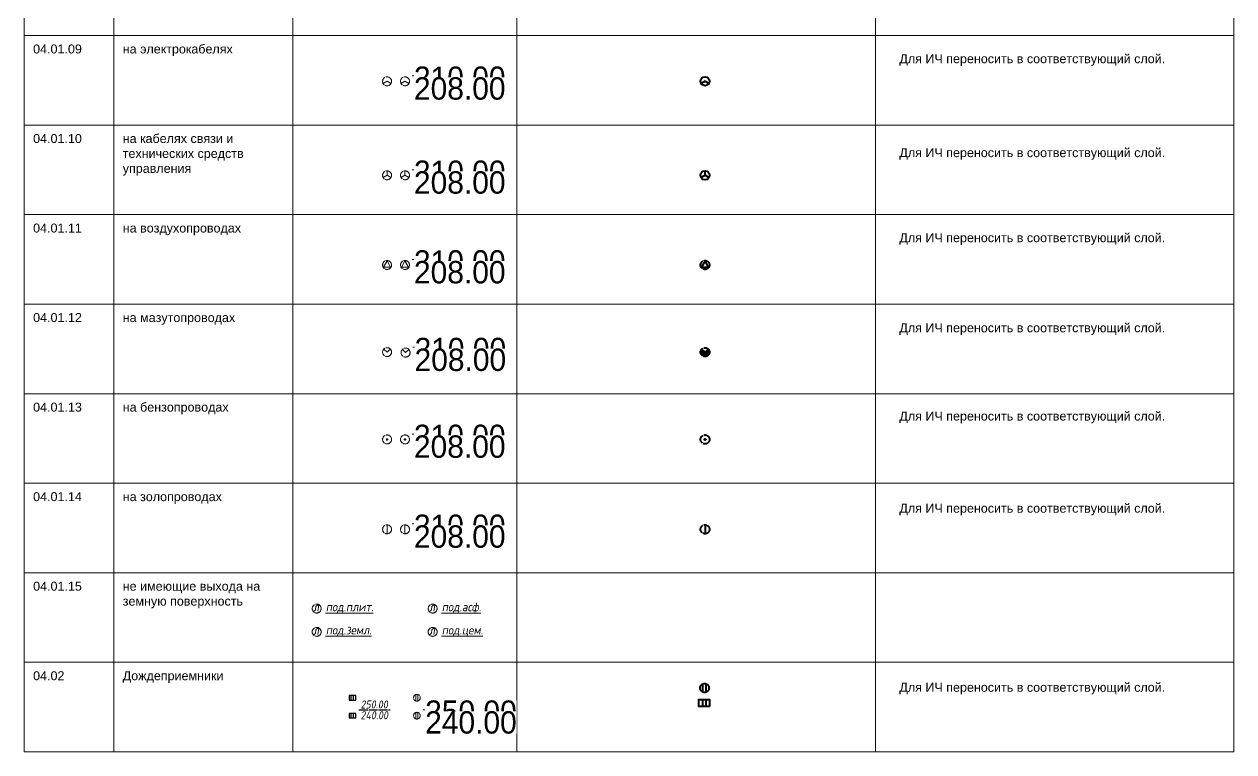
# Paper-space layout 'Точечные У.З.' of a CAD drawing. Header units: metres. Extents: x -1088 to 0, y -25 to 374.
# Drawn here: x -1087 to -952, y -24.5 to 56.7 of the extents above; entities that cross this region are included whole.
import ezdxf
from ezdxf.enums import TextEntityAlignment as Align

# ---------------------------------------------------------------- set-up
doc = ezdxf.new("R2018")
doc.units = ezdxf.units.M
doc.set_wipeout_variables(frame=1)
for name, pattern in [('DOT', [0.5, 0, -0.5]), ('T_04.LINE', [1, 1, 0]), ('ИЧ_04.07.041', [5, 5, 0])]:
    doc.linetypes.add(name, pattern=pattern)
for name, color, linetype, lineweight in [('01_Оформление', 7, 'Continuous', 20), ('ИЧ_Г_ВО', 20, 'Continuous', 60), ('ИЧ_ЛК_К2', 30, 'Continuous', 60), ('ИЧ_НВ_БД', 10, 'Continuous', 60), ('ИЧ_ТК_СС', 92, 'Continuous', 60), ('ИЧ_ФК_СТ', 22, 'Continuous', 60)]:
    doc.layers.add(name, color=color, linetype=linetype, lineweight=lineweight)
doc.styles.get("Standard").update_dxf_attribs({"font": 'isocpeur.ttf', "width": 1.1})
doc.styles.add('Д-432', font='geniso.shx', dxfattribs={"oblique": 10})
doc.styles.add('Т-132', font='arial.ttf')

# ---------------------------------------------------------------- blocks, each defined once
blk = doc.blocks.new('ИГО_ОРУД')
at = {"color": 0, "linetype": 'Continuous', "lineweight": -2}
for q in [(-0.43, -0.25), (0.43, -0.25)]:
    blk.add_line((0, 0), q, dxfattribs=at)
blk.add_circle((0, 0), 0.5, dxfattribs=at)
blk.add_wipeout([(0.5, 0), (0.5, 0.05), (0.49, 0.1), (0.48, 0.15), (0.46, 0.19), (0.44, 0.24), (0.42, 0.28), (0.39, 0.32), (0.35, 0.35), (0.32, 0.39), (0.28, 0.42), (0.24, 0.44), (0.19, 0.46), (0.15, 0.48), (0.1, 0.49), (0.05, 0.5), (0, 0.5), (-0.05, 0.5), (-0.1, 0.49), (-0.15, 0.48), (-0.19, 0.46), (-0.24, 0.44), (-0.28, 0.42), (-0.32, 0.39), (-0.35, 0.35), (-0.39, 0.32), (-0.42, 0.28), (-0.44, 0.24), (-0.46, 0.19), (-0.48, 0.15), (-0.49, 0.1), (-0.5, 0.05), (-0.5, 0), (-0.5, -0.05), (-0.49, -0.1), (-0.48, -0.15), (-0.46, -0.19), (-0.44, -0.24), (-0.42, -0.28), (-0.39, -0.32), (-0.35, -0.35), (-0.32, -0.39), (-0.28, -0.42), (-0.24, -0.44), (-0.19, -0.46), (-0.15, -0.48), (-0.1, -0.49), (-0.05, -0.5), (0, -0.5), (0.05, -0.5), (0.1, -0.49), (0.15, -0.48), (0.19, -0.46), (0.24, -0.44), (0.28, -0.42), (0.32, -0.39), (0.35, -0.35), (0.39, -0.32), (0.42, -0.28), (0.44, -0.24), (0.46, -0.19), (0.48, -0.15), (0.49, -0.1), (0.5, -0.05)], dxfattribs=at)
for q in [(-0.43, -0.25), (0.43, -0.25)]:
    blk.add_line((0, 0), q, dxfattribs=at)
blk.add_circle((0, 0), 0.5, dxfattribs=at)
blk = doc.blocks.new('ИГО_Связь')
at = {"color": 0, "linetype": 'Continuous', "lineweight": -2}
for q in [(0, 0.5), (-0.43, -0.25), (0.43, -0.25)]:
    blk.add_line((0, 0), q, dxfattribs=at)
blk.add_circle((0, 0), 0.5, dxfattribs=at)
blk.add_wipeout([(0.5, 0), (0.5, 0.05), (0.49, 0.1), (0.48, 0.15), (0.46, 0.19), (0.44, 0.24), (0.42, 0.28), (0.39, 0.32), (0.35, 0.35), (0.32, 0.39), (0.28, 0.42), (0.24, 0.44), (0.19, 0.46), (0.15, 0.48), (0.1, 0.49), (0.05, 0.5), (0, 0.5), (-0.05, 0.5), (-0.1, 0.49), (-0.15, 0.48), (-0.19, 0.46), (-0.24, 0.44), (-0.28, 0.42), (-0.32, 0.39), (-0.35, 0.35), (-0.39, 0.32), (-0.42, 0.28), (-0.44, 0.24), (-0.46, 0.19), (-0.48, 0.15), (-0.49, 0.1), (-0.5, 0.05), (-0.5, 0), (-0.5, -0.05), (-0.49, -0.1), (-0.48, -0.15), (-0.46, -0.19), (-0.44, -0.24), (-0.42, -0.28), (-0.39, -0.32), (-0.35, -0.35), (-0.32, -0.39), (-0.28, -0.42), (-0.24, -0.44), (-0.19, -0.46), (-0.15, -0.48), (-0.1, -0.49), (-0.05, -0.5), (0, -0.5), (0.05, -0.5), (0.1, -0.49), (0.15, -0.48), (0.19, -0.46), (0.24, -0.44), (0.28, -0.42), (0.32, -0.39), (0.35, -0.35), (0.39, -0.32), (0.42, -0.28), (0.44, -0.24), (0.46, -0.19), (0.48, -0.15), (0.49, -0.1), (0.5, -0.05)], dxfattribs=at)
for q in [(0, 0.5), (-0.43, -0.25), (0.43, -0.25)]:
    blk.add_line((0, 0), q, dxfattribs=at)
blk.add_circle((0, 0), 0.5, dxfattribs=at)
blk = doc.blocks.new('ИЧ_Воздуховод')
at = {"color": 0, "linetype": 'DOT', "lineweight": 0, "ltscale": 10}
blk.add_wipeout([(-0.1, 0.49), (-0.19, 0.46), (-0.28, 0.42), (-0.35, 0.35), (-0.42, 0.28), (-0.46, 0.19), (-0.49, 0.1), (-0.5, 0), (-0.49, -0.1), (-0.46, -0.19), (-0.42, -0.28), (-0.35, -0.35), (-0.28, -0.42), (-0.19, -0.46), (-0.1, -0.49), (0, -0.5), (0.1, -0.49), (0.19, -0.46), (0.28, -0.42), (0.35, -0.35), (0.42, -0.28), (0.46, -0.19), (0.49, -0.1), (0.5, 0), (0.49, 0.1), (0.46, 0.19), (0.42, 0.28), (0.35, 0.35), (0.28, 0.42), (0.19, 0.46), (0.1, 0.49), (0, 0.5)], dxfattribs=at)
at = {"color": 0, "linetype": 'T_04.LINE', "lineweight": -2}
blk.add_lwpolyline([(0, 0.46), (-0.4, -0.23), (0.4, -0.23)], close=True, dxfattribs=at)
blk.add_circle((0, 0), 0.5, dxfattribs=at)
blk = doc.blocks.new('ИЧ_Мазутопровод')
at = {"color": 0, "linetype": 'DOT', "lineweight": 0, "ltscale": 10}
blk.add_wipeout([(-0.1, 0.49), (-0.19, 0.46), (-0.28, 0.42), (-0.35, 0.35), (-0.42, 0.28), (-0.46, 0.19), (-0.49, 0.1), (-0.5, 0), (-0.49, -0.1), (-0.46, -0.19), (-0.42, -0.28), (-0.35, -0.35), (-0.28, -0.42), (-0.19, -0.46), (-0.1, -0.49), (0, -0.5), (0.1, -0.49), (0.19, -0.46), (0.28, -0.42), (0.35, -0.35), (0.42, -0.28), (0.46, -0.19), (0.49, -0.1), (0.5, 0), (0.49, 0.1), (0.46, 0.19), (0.42, 0.28), (0.35, 0.35), (0.28, 0.42), (0.19, 0.46), (0.1, 0.49), (0, 0.5)], dxfattribs=at)
at = {"linetype": 'ИЧ_04.07.041'}
h = blk.add_hatch(color=0, dxfattribs=at)
h.dxf.hatch_style = 1
h.paths.add_polyline_path([(0.49, 0.1), (0.46, 0.19), (0.42, 0.28), (0.35, 0.35), (0, 0), (-0.35, 0.35), (-0.42, 0.28), (-0.46, 0.19), (-0.49, 0.1), (-0.5, 0), (-0.49, -0.1), (-0.46, -0.19), (-0.42, -0.28), (-0.35, -0.35), (-0.28, -0.42), (-0.19, -0.46), (-0.1, -0.49), (0, -0.5), (0.1, -0.49), (0.19, -0.46), (0.28, -0.42), (0.35, -0.35), (0.42, -0.28), (0.46, -0.19), (0.49, -0.1), (0.5, 0)])
at = {"color": 0, "linetype": 'T_04.LINE', "lineweight": -2}
blk.add_lwpolyline([(-0.35, 0.35), (0, 0), (0.35, 0.35)], dxfattribs=at)
blk.add_circle((0, 0), 0.5, dxfattribs=at)
blk = doc.blocks.new('ИЧ_Бензопровод')
at = {"color": 0, "linetype": 'DOT', "lineweight": 0, "ltscale": 10}
blk.add_wipeout([(-0.1, 0.49), (-0.19, 0.46), (-0.28, 0.42), (-0.35, 0.35), (-0.42, 0.28), (-0.46, 0.19), (-0.49, 0.1), (-0.5, 0), (-0.49, -0.1), (-0.46, -0.19), (-0.42, -0.28), (-0.35, -0.35), (-0.28, -0.42), (-0.19, -0.46), (-0.1, -0.49), (0, -0.5), (0.1, -0.49), (0.19, -0.46), (0.28, -0.42), (0.35, -0.35), (0.42, -0.28), (0.46, -0.19), (0.49, -0.1), (0.5, 0), (0.49, 0.1), (0.46, 0.19), (0.42, 0.28), (0.35, 0.35), (0.28, 0.42), (0.19, 0.46), (0.1, 0.49), (0, 0.5)], dxfattribs=at)
at = {"linetype": 'T_04.LINE', "lineweight": -2}
h = blk.add_hatch(color=0, dxfattribs=at)
h.dxf.hatch_style = 1
h.paths.add_polyline_path([(0.08, 0, 1), (-0.08, 0, 1)])
at = {"color": 0, "linetype": 'T_04.LINE', "lineweight": -2}
for radius in [0.5, 0.08]:
    blk.add_circle((0, 0), radius, dxfattribs=at)
blk = doc.blocks.new('ИЧ_Золопровод')
at = {"color": 0, "linetype": 'DOT', "lineweight": -2, "ltscale": 10}
blk.add_wipeout([(-0.1, 0.49), (-0.19, 0.46), (-0.28, 0.42), (-0.35, 0.35), (-0.42, 0.28), (-0.46, 0.19), (-0.49, 0.1), (-0.5, 0), (-0.49, -0.1), (-0.46, -0.19), (-0.42, -0.28), (-0.35, -0.35), (-0.28, -0.42), (-0.19, -0.46), (-0.1, -0.49), (0, -0.5), (0.1, -0.49), (0.19, -0.46), (0.28, -0.42), (0.35, -0.35), (0.42, -0.28), (0.46, -0.19), (0.49, -0.1), (0.5, 0), (0.49, 0.1), (0.46, 0.19), (0.42, 0.28), (0.35, 0.35), (0.28, 0.42), (0.19, 0.46), (0.1, 0.49), (0, 0.5)], dxfattribs=at)
at = {"color": 0, "linetype": 'T_04.LINE', "lineweight": -2}
blk.add_lwpolyline([(0, 0.5), (0, -0.5)], dxfattribs=at)
blk.add_circle((0, 0), 0.5, dxfattribs=at)
blk = doc.blocks.new('ИЧ_Дождеприемник_круглый')
at = {"color": 0, "linetype": 'DOT', "lineweight": 0, "ltscale": 10}
blk.add_wipeout([(-0.1, 0.49), (-0.19, 0.46), (-0.28, 0.42), (-0.35, 0.35), (-0.42, 0.28), (-0.46, 0.19), (-0.49, 0.1), (-0.5, 0), (-0.49, -0.1), (-0.46, -0.19), (-0.42, -0.28), (-0.35, -0.35), (-0.28, -0.42), (-0.19, -0.46), (-0.1, -0.49), (0, -0.5), (0.1, -0.49), (0.19, -0.46), (0.28, -0.42), (0.35, -0.35), (0.42, -0.28), (0.46, -0.19), (0.49, -0.1), (0.5, 0), (0.49, 0.1), (0.46, 0.19), (0.42, 0.28), (0.35, 0.35), (0.28, 0.42), (0.19, 0.46), (0.1, 0.49), (0, 0.5)], dxfattribs=at)
at = {"color": 0, "linetype": 'T_04.LINE', "lineweight": -2}
for points in [[(-0.17, -0.47), (-0.17, 0.47)], [(0.17, -0.47), (0.17, 0.47)]]:
    blk.add_lwpolyline(points, dxfattribs=at)
blk.add_circle((0, 0), 0.5, dxfattribs=at)
blk = doc.blocks.new('*U377')
at = {"color": 0, "linetype": 'Continuous', "lineweight": -2}
blk.add_wipeout([(0.6, -0.8), (-0.6, -0.8), (-0.6, 0), (0.6, 0)], dxfattribs=at)
for p, q in [((-0.2, 0), (-0.2, -0.8)), ((0.2, 0), (0.2, -0.8))]:
    blk.add_line(p, q, dxfattribs=at)
blk.add_lwpolyline([(0.6, -0.8), (-0.6, -0.8), (-0.6, 0), (0.6, 0)], close=True, dxfattribs=at)
blk = doc.blocks.new('*U331')
at = {"color": 0, "linetype": 'DOT', "lineweight": 0, "ltscale": 10}
blk.add_wipeout([(-0.1, 0.49), (-0.19, 0.46), (-0.28, 0.42), (-0.35, 0.35), (-0.42, 0.28), (-0.46, 0.19), (-0.49, 0.1), (-0.5, 0), (-0.49, -0.1), (-0.46, -0.19), (-0.42, -0.28), (-0.35, -0.35), (-0.28, -0.42), (-0.19, -0.46), (-0.1, -0.49), (0, -0.5), (0.1, -0.49), (0.19, -0.46), (0.28, -0.42), (0.35, -0.35), (0.42, -0.28), (0.46, -0.19), (0.49, -0.1), (0.5, 0), (0.49, 0.1), (0.46, 0.19), (0.42, 0.28), (0.35, 0.35), (0.28, 0.42), (0.19, 0.46), (0.1, 0.49), (0, 0.5)], dxfattribs=at)
at = {"color": 0, "linetype": 'T_04.LINE', "lineweight": -2}
blk.add_lwpolyline([(0.14, -0.28), (0.25, 0.37), (0.11, 0.37, 0.364578), (-0.09, 0.2), (-0.14, -0.12, -0.364578), (-0.34, -0.28)], format="xyb", dxfattribs=at)
blk.add_circle((0, 0), 0.5, dxfattribs=at)
blk = doc.blocks.new('*U332')
at = {"color": 0, "linetype": 'DOT', "lineweight": 0, "ltscale": 10}
blk.add_wipeout([(-0.1, 0.49), (-0.19, 0.46), (-0.28, 0.42), (-0.35, 0.35), (-0.42, 0.28), (-0.46, 0.19), (-0.49, 0.1), (-0.5, 0), (-0.49, -0.1), (-0.46, -0.19), (-0.42, -0.28), (-0.35, -0.35), (-0.28, -0.42), (-0.19, -0.46), (-0.1, -0.49), (0, -0.5), (0.1, -0.49), (0.19, -0.46), (0.28, -0.42), (0.35, -0.35), (0.42, -0.28), (0.46, -0.19), (0.49, -0.1), (0.5, 0), (0.49, 0.1), (0.46, 0.19), (0.42, 0.28), (0.35, 0.35), (0.28, 0.42), (0.19, 0.46), (0.1, 0.49), (0, 0.5)], dxfattribs=at)
at = {"color": 0, "linetype": 'T_04.LINE', "lineweight": -2}
blk.add_lwpolyline([(0.14, -0.28), (0.25, 0.37), (0.11, 0.37, 0.364578), (-0.09, 0.2), (-0.14, -0.12, -0.364578), (-0.34, -0.28)], format="xyb", dxfattribs=at)
blk.add_circle((0, 0), 0.5, dxfattribs=at)
blk = doc.blocks.new('T_04.02.02')
at = {"color": 0, "linetype": 'DOT', "lineweight": 0, "ltscale": 10}
blk.add_wipeout([(-0.07, 0.37), (-0.14, 0.35), (-0.21, 0.31), (-0.27, 0.27), (-0.31, 0.21), (-0.35, 0.14), (-0.37, 0.07), (-0.38, 0), (-0.37, -0.07), (-0.35, -0.14), (-0.31, -0.21), (-0.27, -0.27), (-0.21, -0.31), (-0.14, -0.35), (-0.07, -0.37), (0, -0.38), (0.07, -0.37), (0.14, -0.35), (0.21, -0.31), (0.27, -0.27), (0.31, -0.21), (0.35, -0.14), (0.37, -0.07), (0.38, 0), (0.37, 0.07), (0.35, 0.14), (0.31, 0.21), (0.27, 0.27), (0.21, 0.31), (0.14, 0.35), (0.07, 0.37), (0, 0.38)], dxfattribs=at)
at = {"color": 0, "linetype": 'T_04.LINE', "lineweight": -2}
for points in [[(-0.12, -0.35), (-0.12, 0.35)], [(0.12, -0.35), (0.12, 0.35)]]:
    blk.add_lwpolyline(points, dxfattribs=at)
blk.add_circle((0, 0), 0.375, dxfattribs=at)
blk = doc.blocks.new('*U334')
at = {"color": 0, "linetype": 'T_04.LINE', "lineweight": -2}
blk.add_line((0.71, 0.65), (4.21, 0.65), dxfattribs=at)
at = {"color": 0, "linetype": 'T_04.LINE', "lineweight": -2, "oblique": 10, "flags": 104}
for tag, p in [('Z', (0.91, 1.7)), ('Z1', (0.91, 0.5))]:
    blk.add_attdef(tag, text='', height=0.9, dxfattribs=at).set_placement(p, align=Align.TOP_LEFT)
at = {"color": 0, "linetype": 'T_04.LINE', "lineweight": -2}
blk.add_blockref('T_04.02.02', (0, 0), dxfattribs=at)
blk = doc.blocks.new('*U335')
at = {"color": 0, "linetype": 'DOT', "lineweight": 0, "ltscale": 10}
blk.add_wipeout([(-0.07, 0.37), (-0.14, 0.35), (-0.21, 0.31), (-0.27, 0.27), (-0.31, 0.21), (-0.35, 0.14), (-0.37, 0.07), (-0.38, 0), (-0.37, -0.07), (-0.35, -0.14), (-0.31, -0.21), (-0.27, -0.27), (-0.21, -0.31), (-0.14, -0.35), (-0.07, -0.37), (0, -0.38), (0.07, -0.37), (0.14, -0.35), (0.21, -0.31), (0.27, -0.27), (0.31, -0.21), (0.35, -0.14), (0.37, -0.07), (0.38, 0), (0.37, 0.07), (0.35, 0.14), (0.31, 0.21), (0.27, 0.27), (0.21, 0.31), (0.14, 0.35), (0.07, 0.37), (0, 0.38)], dxfattribs=at)
at = {"color": 0, "linetype": 'T_04.LINE', "lineweight": -2}
for points in [[(-0.12, -0.35), (-0.12, 0.35)], [(0.12, -0.35), (0.12, 0.35)]]:
    blk.add_lwpolyline(points, dxfattribs=at)
blk.add_circle((0, 0), 0.375, dxfattribs=at)
blk = doc.blocks.new('*U336')
at = {"color": 0, "linetype": 'DOT', "lineweight": 0, "ltscale": 10}
blk.add_wipeout([(-0.1, 0.49), (-0.19, 0.46), (-0.28, 0.42), (-0.35, 0.35), (-0.42, 0.28), (-0.46, 0.19), (-0.49, 0.1), (-0.5, 0), (-0.49, -0.1), (-0.46, -0.19), (-0.42, -0.28), (-0.35, -0.35), (-0.28, -0.42), (-0.19, -0.46), (-0.1, -0.49), (0, -0.5), (0.1, -0.49), (0.19, -0.46), (0.28, -0.42), (0.35, -0.35), (0.42, -0.28), (0.46, -0.19), (0.49, -0.1), (0.5, 0), (0.49, 0.1), (0.46, 0.19), (0.42, 0.28), (0.35, 0.35), (0.28, 0.42), (0.19, 0.46), (0.1, 0.49), (0, 0.5)], dxfattribs=at)
at = {"color": 0, "linetype": 'T_04.LINE', "lineweight": -2}
blk.add_lwpolyline([(0.14, -0.28), (0.25, 0.37), (0.11, 0.37, 0.364578), (-0.09, 0.2), (-0.14, -0.12, -0.364578), (-0.34, -0.28)], format="xyb", dxfattribs=at)
blk.add_circle((0, 0), 0.5, dxfattribs=at)
blk = doc.blocks.new('*U337')
at = {"color": 0, "linetype": 'DOT', "lineweight": 0, "ltscale": 10}
blk.add_wipeout([(-0.1, 0.49), (-0.19, 0.46), (-0.28, 0.42), (-0.35, 0.35), (-0.42, 0.28), (-0.46, 0.19), (-0.49, 0.1), (-0.5, 0), (-0.49, -0.1), (-0.46, -0.19), (-0.42, -0.28), (-0.35, -0.35), (-0.28, -0.42), (-0.19, -0.46), (-0.1, -0.49), (0, -0.5), (0.1, -0.49), (0.19, -0.46), (0.28, -0.42), (0.35, -0.35), (0.42, -0.28), (0.46, -0.19), (0.49, -0.1), (0.5, 0), (0.49, 0.1), (0.46, 0.19), (0.42, 0.28), (0.35, 0.35), (0.28, 0.42), (0.19, 0.46), (0.1, 0.49), (0, 0.5)], dxfattribs=at)
at = {"color": 0, "linetype": 'T_04.LINE', "lineweight": -2}
blk.add_lwpolyline([(0.14, -0.28), (0.25, 0.37), (0.11, 0.37, 0.364578), (-0.09, 0.2), (-0.14, -0.12, -0.364578), (-0.34, -0.28)], format="xyb", dxfattribs=at)
blk.add_circle((0, 0), 0.5, dxfattribs=at)
blk = doc.blocks.new('T_04.01.14')
at = {"color": 0, "linetype": 'DOT', "lineweight": -2, "ltscale": 10}
blk.add_wipeout([(-0.1, 0.49), (-0.19, 0.46), (-0.28, 0.42), (-0.35, 0.35), (-0.42, 0.28), (-0.46, 0.19), (-0.49, 0.1), (-0.5, 0), (-0.49, -0.1), (-0.46, -0.19), (-0.42, -0.28), (-0.35, -0.35), (-0.28, -0.42), (-0.19, -0.46), (-0.1, -0.49), (0, -0.5), (0.1, -0.49), (0.19, -0.46), (0.28, -0.42), (0.35, -0.35), (0.42, -0.28), (0.46, -0.19), (0.49, -0.1), (0.5, 0), (0.49, 0.1), (0.46, 0.19), (0.42, 0.28), (0.35, 0.35), (0.28, 0.42), (0.19, 0.46), (0.1, 0.49), (0, 0.5)], dxfattribs=at)
at = {"color": 0, "linetype": 'T_04.LINE', "lineweight": -2}
blk.add_lwpolyline([(0, 0.5), (0, -0.5)], dxfattribs=at)
blk.add_circle((0, 0), 0.5, dxfattribs=at)
blk = doc.blocks.new('*U338')
at = {"color": 0, "linetype": 'T_04.LINE', "lineweight": -2}
blk.add_line((0.8, 0.6), (4.3, 0.6), dxfattribs=at)
at = {"color": 0, "linetype": 'T_04.LINE', "lineweight": -2, "oblique": 10, "flags": 104}
for tag, p in [('Z', (1, 1.65)), ('Z1', (1, 0.45)), ('Z2', (1, -0.6)), ('Z3', (1, -1.65))]:
    blk.add_attdef(tag, text='', height=0.9, dxfattribs=at).set_placement(p, align=Align.TOP_LEFT)
at = {"color": 0, "linetype": 'T_04.LINE', "lineweight": -2}
blk.add_blockref('T_04.01.14', (0, 0), dxfattribs=at)
blk = doc.blocks.new('*U339')
at = {"color": 0, "linetype": 'DOT', "lineweight": -2, "ltscale": 10}
blk.add_wipeout([(-0.1, 0.49), (-0.19, 0.46), (-0.28, 0.42), (-0.35, 0.35), (-0.42, 0.28), (-0.46, 0.19), (-0.49, 0.1), (-0.5, 0), (-0.49, -0.1), (-0.46, -0.19), (-0.42, -0.28), (-0.35, -0.35), (-0.28, -0.42), (-0.19, -0.46), (-0.1, -0.49), (0, -0.5), (0.1, -0.49), (0.19, -0.46), (0.28, -0.42), (0.35, -0.35), (0.42, -0.28), (0.46, -0.19), (0.49, -0.1), (0.5, 0), (0.49, 0.1), (0.46, 0.19), (0.42, 0.28), (0.35, 0.35), (0.28, 0.42), (0.19, 0.46), (0.1, 0.49), (0, 0.5)], dxfattribs=at)
at = {"color": 0, "linetype": 'T_04.LINE', "lineweight": -2}
blk.add_lwpolyline([(0, 0.5), (0, -0.5)], dxfattribs=at)
blk.add_circle((0, 0), 0.5, dxfattribs=at)
blk = doc.blocks.new('T_04.01.13')
at = {"color": 0, "linetype": 'DOT', "lineweight": 0, "ltscale": 10}
blk.add_wipeout([(-0.1, 0.49), (-0.19, 0.46), (-0.28, 0.42), (-0.35, 0.35), (-0.42, 0.28), (-0.46, 0.19), (-0.49, 0.1), (-0.5, 0), (-0.49, -0.1), (-0.46, -0.19), (-0.42, -0.28), (-0.35, -0.35), (-0.28, -0.42), (-0.19, -0.46), (-0.1, -0.49), (0, -0.5), (0.1, -0.49), (0.19, -0.46), (0.28, -0.42), (0.35, -0.35), (0.42, -0.28), (0.46, -0.19), (0.49, -0.1), (0.5, 0), (0.49, 0.1), (0.46, 0.19), (0.42, 0.28), (0.35, 0.35), (0.28, 0.42), (0.19, 0.46), (0.1, 0.49), (0, 0.5)], dxfattribs=at)
at = {"linetype": 'T_04.LINE', "lineweight": -2}
h = blk.add_hatch(color=0, dxfattribs=at)
h.dxf.hatch_style = 1
h.paths.add_polyline_path([(0.08, 0, 1), (-0.08, 0, 1)])
at = {"color": 0, "linetype": 'T_04.LINE', "lineweight": -2}
for radius in [0.5, 0.08]:
    blk.add_circle((0, 0), radius, dxfattribs=at)
blk = doc.blocks.new('*U340')
at = {"color": 0, "linetype": 'T_04.LINE', "lineweight": -2}
blk.add_line((0.8, 0.6), (4.3, 0.6), dxfattribs=at)
at = {"color": 0, "linetype": 'T_04.LINE', "lineweight": -2, "oblique": 10, "flags": 104}
for tag, p in [('Z', (1, 1.65)), ('Z1', (1, 0.45)), ('Z2', (1, -0.6)), ('Z3', (1, -1.65))]:
    blk.add_attdef(tag, text='', height=0.9, dxfattribs=at).set_placement(p, align=Align.TOP_LEFT)
at = {"color": 0, "linetype": 'T_04.LINE', "lineweight": -2}
blk.add_blockref('T_04.01.13', (0, 0), dxfattribs=at)
blk = doc.blocks.new('*U341')
at = {"color": 0, "linetype": 'DOT', "lineweight": 0, "ltscale": 10}
blk.add_wipeout([(-0.1, 0.49), (-0.19, 0.46), (-0.28, 0.42), (-0.35, 0.35), (-0.42, 0.28), (-0.46, 0.19), (-0.49, 0.1), (-0.5, 0), (-0.49, -0.1), (-0.46, -0.19), (-0.42, -0.28), (-0.35, -0.35), (-0.28, -0.42), (-0.19, -0.46), (-0.1, -0.49), (0, -0.5), (0.1, -0.49), (0.19, -0.46), (0.28, -0.42), (0.35, -0.35), (0.42, -0.28), (0.46, -0.19), (0.49, -0.1), (0.5, 0), (0.49, 0.1), (0.46, 0.19), (0.42, 0.28), (0.35, 0.35), (0.28, 0.42), (0.19, 0.46), (0.1, 0.49), (0, 0.5)], dxfattribs=at)
at = {"linetype": 'T_04.LINE', "lineweight": -2}
h = blk.add_hatch(color=0, dxfattribs=at)
h.dxf.hatch_style = 1
h.paths.add_polyline_path([(0.08, 0, 1), (-0.08, 0, 1)])
at = {"color": 0, "linetype": 'T_04.LINE', "lineweight": -2}
for radius in [0.5, 0.08]:
    blk.add_circle((0, 0), radius, dxfattribs=at)
blk = doc.blocks.new('T_04.01.12')
at = {"color": 0, "linetype": 'DOT', "lineweight": 0, "ltscale": 10}
blk.add_wipeout([(-0.1, 0.49), (-0.19, 0.46), (-0.28, 0.42), (-0.35, 0.35), (-0.42, 0.28), (-0.46, 0.19), (-0.49, 0.1), (-0.5, 0), (-0.49, -0.1), (-0.46, -0.19), (-0.42, -0.28), (-0.35, -0.35), (-0.28, -0.42), (-0.19, -0.46), (-0.1, -0.49), (0, -0.5), (0.1, -0.49), (0.19, -0.46), (0.28, -0.42), (0.35, -0.35), (0.42, -0.28), (0.46, -0.19), (0.49, -0.1), (0.5, 0), (0.49, 0.1), (0.46, 0.19), (0.42, 0.28), (0.35, 0.35), (0.28, 0.42), (0.19, 0.46), (0.1, 0.49), (0, 0.5)], dxfattribs=at)
at = {"color": 0, "linetype": 'T_04.LINE', "lineweight": -2}
blk.add_lwpolyline([(-0.35, 0.35), (0, 0), (0.35, 0.35)], dxfattribs=at)
blk.add_circle((0, 0), 0.5, dxfattribs=at)
blk = doc.blocks.new('*U342')
at = {"color": 0, "linetype": 'T_04.LINE', "lineweight": -2}
blk.add_line((0.8, 0.6), (4.3, 0.6), dxfattribs=at)
at = {"color": 0, "linetype": 'T_04.LINE', "lineweight": -2, "oblique": 10, "flags": 104}
for tag, p in [('Z', (1, 1.65)), ('Z1', (1, 0.45)), ('Z2', (1, -0.6)), ('Z3', (1, -1.65))]:
    blk.add_attdef(tag, text='', height=0.9, dxfattribs=at).set_placement(p, align=Align.TOP_LEFT)
at = {"color": 0, "linetype": 'T_04.LINE', "lineweight": -2}
blk.add_blockref('T_04.01.12', (0, 0), dxfattribs=at)
blk = doc.blocks.new('*U343')
at = {"color": 0, "linetype": 'DOT', "lineweight": 0, "ltscale": 10}
blk.add_wipeout([(-0.1, 0.49), (-0.19, 0.46), (-0.28, 0.42), (-0.35, 0.35), (-0.42, 0.28), (-0.46, 0.19), (-0.49, 0.1), (-0.5, 0), (-0.49, -0.1), (-0.46, -0.19), (-0.42, -0.28), (-0.35, -0.35), (-0.28, -0.42), (-0.19, -0.46), (-0.1, -0.49), (0, -0.5), (0.1, -0.49), (0.19, -0.46), (0.28, -0.42), (0.35, -0.35), (0.42, -0.28), (0.46, -0.19), (0.49, -0.1), (0.5, 0), (0.49, 0.1), (0.46, 0.19), (0.42, 0.28), (0.35, 0.35), (0.28, 0.42), (0.19, 0.46), (0.1, 0.49), (0, 0.5)], dxfattribs=at)
at = {"color": 0, "linetype": 'T_04.LINE', "lineweight": -2}
blk.add_lwpolyline([(-0.35, 0.35), (0, 0), (0.35, 0.35)], dxfattribs=at)
blk.add_circle((0, 0), 0.5, dxfattribs=at)
blk = doc.blocks.new('T_04.01.11')
at = {"color": 0, "linetype": 'DOT', "lineweight": 0, "ltscale": 10}
blk.add_wipeout([(-0.1, 0.49), (-0.19, 0.46), (-0.28, 0.42), (-0.35, 0.35), (-0.42, 0.28), (-0.46, 0.19), (-0.49, 0.1), (-0.5, 0), (-0.49, -0.1), (-0.46, -0.19), (-0.42, -0.28), (-0.35, -0.35), (-0.28, -0.42), (-0.19, -0.46), (-0.1, -0.49), (0, -0.5), (0.1, -0.49), (0.19, -0.46), (0.28, -0.42), (0.35, -0.35), (0.42, -0.28), (0.46, -0.19), (0.49, -0.1), (0.5, 0), (0.49, 0.1), (0.46, 0.19), (0.42, 0.28), (0.35, 0.35), (0.28, 0.42), (0.19, 0.46), (0.1, 0.49), (0, 0.5)], dxfattribs=at)
at = {"color": 0, "linetype": 'T_04.LINE', "lineweight": -2}
blk.add_lwpolyline([(0, 0.46), (-0.4, -0.23), (0.4, -0.23)], close=True, dxfattribs=at)
blk.add_circle((0, 0), 0.5, dxfattribs=at)
blk = doc.blocks.new('*U344')
at = {"color": 0, "linetype": 'T_04.LINE', "lineweight": -2}
blk.add_line((0.8, 0.6), (4.3, 0.6), dxfattribs=at)
at = {"color": 0, "linetype": 'T_04.LINE', "lineweight": -2, "oblique": 10, "flags": 104}
for tag, p in [('Z', (1, 1.65)), ('Z1', (1, 0.45)), ('Z2', (1, -0.6)), ('Z3', (1, -1.65))]:
    blk.add_attdef(tag, text='', height=0.9, dxfattribs=at).set_placement(p, align=Align.TOP_LEFT)
at = {"color": 0, "linetype": 'T_04.LINE', "lineweight": -2}
blk.add_blockref('T_04.01.11', (0, 0), dxfattribs=at)
blk = doc.blocks.new('*U345')
at = {"color": 0, "linetype": 'DOT', "lineweight": 0, "ltscale": 10}
blk.add_wipeout([(-0.1, 0.49), (-0.19, 0.46), (-0.28, 0.42), (-0.35, 0.35), (-0.42, 0.28), (-0.46, 0.19), (-0.49, 0.1), (-0.5, 0), (-0.49, -0.1), (-0.46, -0.19), (-0.42, -0.28), (-0.35, -0.35), (-0.28, -0.42), (-0.19, -0.46), (-0.1, -0.49), (0, -0.5), (0.1, -0.49), (0.19, -0.46), (0.28, -0.42), (0.35, -0.35), (0.42, -0.28), (0.46, -0.19), (0.49, -0.1), (0.5, 0), (0.49, 0.1), (0.46, 0.19), (0.42, 0.28), (0.35, 0.35), (0.28, 0.42), (0.19, 0.46), (0.1, 0.49), (0, 0.5)], dxfattribs=at)
at = {"color": 0, "linetype": 'T_04.LINE', "lineweight": -2}
blk.add_lwpolyline([(0, 0.46), (-0.4, -0.23), (0.4, -0.23)], close=True, dxfattribs=at)
blk.add_circle((0, 0), 0.5, dxfattribs=at)
blk = doc.blocks.new('T_04.01.10')
at = {"color": 0, "linetype": 'DOT', "lineweight": 0, "ltscale": 10}
blk.add_wipeout([(-0.1, 0.49), (-0.19, 0.46), (-0.28, 0.42), (-0.35, 0.35), (-0.42, 0.28), (-0.46, 0.19), (-0.49, 0.1), (-0.5, 0), (-0.49, -0.1), (-0.46, -0.19), (-0.42, -0.28), (-0.35, -0.35), (-0.28, -0.42), (-0.19, -0.46), (-0.1, -0.49), (0, -0.5), (0.1, -0.49), (0.19, -0.46), (0.28, -0.42), (0.35, -0.35), (0.42, -0.28), (0.46, -0.19), (0.49, -0.1), (0.5, 0), (0.49, 0.1), (0.46, 0.19), (0.42, 0.28), (0.35, 0.35), (0.28, 0.42), (0.19, 0.46), (0.1, 0.49), (0, 0.5)], dxfattribs=at)
at = {"color": 0, "linetype": 'T_04.LINE', "lineweight": -2}
for points in [[(0, 0), (-0.43, -0.25)], [(0, 0.5), (0, 0)], [(0.43, -0.25), (0, 0)]]:
    blk.add_lwpolyline(points, dxfattribs=at)
blk.add_circle((0, 0), 0.5, dxfattribs=at)
blk = doc.blocks.new('*U346')
at = {"color": 0, "linetype": 'T_04.LINE', "lineweight": -2}
blk.add_line((0.8, 0.6), (4.3, 0.6), dxfattribs=at)
at = {"color": 0, "linetype": 'T_04.LINE', "lineweight": -2, "oblique": 10, "flags": 104}
for tag, p in [('Z', (1, 1.65)), ('Z1', (1, 0.45)), ('Z2', (1, -0.6)), ('Z3', (1, -1.65))]:
    blk.add_attdef(tag, text='', height=0.9, dxfattribs=at).set_placement(p, align=Align.TOP_LEFT)
at = {"color": 0, "linetype": 'T_04.LINE', "lineweight": -2}
blk.add_blockref('T_04.01.10', (0, 0), dxfattribs=at)
blk = doc.blocks.new('*U347')
at = {"color": 0, "linetype": 'DOT', "lineweight": 0, "ltscale": 10}
blk.add_wipeout([(-0.1, 0.49), (-0.19, 0.46), (-0.28, 0.42), (-0.35, 0.35), (-0.42, 0.28), (-0.46, 0.19), (-0.49, 0.1), (-0.5, 0), (-0.49, -0.1), (-0.46, -0.19), (-0.42, -0.28), (-0.35, -0.35), (-0.28, -0.42), (-0.19, -0.46), (-0.1, -0.49), (0, -0.5), (0.1, -0.49), (0.19, -0.46), (0.28, -0.42), (0.35, -0.35), (0.42, -0.28), (0.46, -0.19), (0.49, -0.1), (0.5, 0), (0.49, 0.1), (0.46, 0.19), (0.42, 0.28), (0.35, 0.35), (0.28, 0.42), (0.19, 0.46), (0.1, 0.49), (0, 0.5)], dxfattribs=at)
at = {"color": 0, "linetype": 'T_04.LINE', "lineweight": -2}
for points in [[(0, 0), (-0.43, -0.25)], [(0, 0.5), (0, 0)], [(0.43, -0.25), (0, 0)]]:
    blk.add_lwpolyline(points, dxfattribs=at)
blk.add_circle((0, 0), 0.5, dxfattribs=at)
blk = doc.blocks.new('T_04.01.09')
at = {"color": 0, "linetype": 'DOT', "lineweight": 0, "ltscale": 10}
blk.add_wipeout([(-0.1, 0.49), (-0.19, 0.46), (-0.28, 0.42), (-0.35, 0.35), (-0.42, 0.28), (-0.46, 0.19), (-0.49, 0.1), (-0.5, 0), (-0.49, -0.1), (-0.46, -0.19), (-0.42, -0.28), (-0.35, -0.35), (-0.28, -0.42), (-0.19, -0.46), (-0.1, -0.49), (0, -0.5), (0.1, -0.49), (0.19, -0.46), (0.28, -0.42), (0.35, -0.35), (0.42, -0.28), (0.46, -0.19), (0.49, -0.1), (0.5, 0), (0.49, 0.1), (0.46, 0.19), (0.42, 0.28), (0.35, 0.35), (0.28, 0.42), (0.19, 0.46), (0.1, 0.49), (0, 0.5)], dxfattribs=at)
at = {"color": 0, "linetype": 'T_04.LINE', "lineweight": -2}
blk.add_lwpolyline([(0.43, -0.25), (0, 0), (-0.43, -0.25)], dxfattribs=at)
blk.add_circle((0, 0), 0.5, dxfattribs=at)
blk = doc.blocks.new('*U348')
at = {"color": 0, "linetype": 'T_04.LINE', "lineweight": -2}
blk.add_line((0.8, 0.6), (4.3, 0.6), dxfattribs=at)
at = {"color": 0, "linetype": 'T_04.LINE', "lineweight": -2, "oblique": 10, "flags": 104}
for tag, p in [('Z', (1, 1.65)), ('Z1', (1, 0.45)), ('Z2', (1, -0.6)), ('Z3', (1, -1.65))]:
    blk.add_attdef(tag, text='', height=0.9, dxfattribs=at).set_placement(p, align=Align.TOP_LEFT)
at = {"color": 0, "linetype": 'T_04.LINE', "lineweight": -2}
blk.add_blockref('T_04.01.09', (0, 0), dxfattribs=at)
blk = doc.blocks.new('*U349')
at = {"color": 0, "linetype": 'DOT', "lineweight": 0, "ltscale": 10}
blk.add_wipeout([(-0.1, 0.49), (-0.19, 0.46), (-0.28, 0.42), (-0.35, 0.35), (-0.42, 0.28), (-0.46, 0.19), (-0.49, 0.1), (-0.5, 0), (-0.49, -0.1), (-0.46, -0.19), (-0.42, -0.28), (-0.35, -0.35), (-0.28, -0.42), (-0.19, -0.46), (-0.1, -0.49), (0, -0.5), (0.1, -0.49), (0.19, -0.46), (0.28, -0.42), (0.35, -0.35), (0.42, -0.28), (0.46, -0.19), (0.49, -0.1), (0.5, 0), (0.49, 0.1), (0.46, 0.19), (0.42, 0.28), (0.35, 0.35), (0.28, 0.42), (0.19, 0.46), (0.1, 0.49), (0, 0.5)], dxfattribs=at)
at = {"color": 0, "linetype": 'T_04.LINE', "lineweight": -2}
blk.add_lwpolyline([(0.43, -0.25), (0, 0), (-0.43, -0.25)], dxfattribs=at)
blk.add_circle((0, 0), 0.5, dxfattribs=at)
blk = doc.blocks.new('*U330')
at = {"linetype": 'T_04.LINE', "lineweight": -2}
blk.add_line((7.35, 4.69), (10.85, 4.69), dxfattribs=at)
for points in [[(6.26, 5.79), (7.01, 5.79), (7.01, 6.29), (6.26, 6.29)], [(6.26, 3.79), (7.01, 3.79), (7.01, 4.29), (6.26, 4.29)]]:
    blk.add_lwpolyline(points, close=True, dxfattribs=at)
for points in [[(6.51, 5.79), (6.51, 6.29)], [(6.76, 5.79), (6.76, 6.29)], [(6.51, 3.79), (6.51, 4.29)], [(6.76, 3.79), (6.76, 4.29)]]:
    blk.add_lwpolyline(points, dxfattribs=at)
at = {"lineweight": 20}
ref = blk.add_blockref('*U348', (12.5, 74.89), dxfattribs=at)
lines = blk.add_mtext('210.00', dxfattribs={"color": 0, "linetype": 'T_04.LINE', "lineweight": -2, "insert": (13.5, 76.54), "char_height": 2.5, "attachment_point": 1, "bg_fill": 3, "box_fill_scale": 1, "bg_fill_color": 256, "bg_fill_transparency": 0})
ref.add_attrib('Z', '', (13.5, 76.54), dxfattribs={"flags": 104}).embed_mtext(lines)
lines = blk.add_mtext('208.00', dxfattribs={"color": 0, "linetype": 'T_04.LINE', "lineweight": -2, "insert": (13.5, 75.34), "char_height": 2.5, "attachment_point": 1, "bg_fill": 3, "box_fill_scale": 1, "bg_fill_color": 256, "bg_fill_transparency": 0})
ref.add_attrib('Z1', '', (13.5, 75.34), dxfattribs={"flags": 104}).embed_mtext(lines)
for name, p in [('*U349', (10.5, 74.89)), ('*U347', (10.5, 64.39)), ('*U345', (10.5, 54.37)), ('*U343', (10.5, 44.64)), ('*U341', (10.5, 34.89)), ('*U339', (10.5, 24.85)), ('*U332', (2.65, 16)), ('*U337', (15.59, 16)), ('*U331', (2.65, 13.4)), ('*U336', (15.59, 13.4))]:
    blk.add_blockref(name, p, dxfattribs=at)
ref = blk.add_blockref('*U346', (12.5, 64.39), dxfattribs=at)
lines = blk.add_mtext('210.00', dxfattribs={"color": 0, "linetype": 'T_04.LINE', "lineweight": -2, "insert": (13.5, 66.04), "char_height": 2.5, "attachment_point": 1, "bg_fill": 3, "box_fill_scale": 1, "bg_fill_color": 256, "bg_fill_transparency": 0})
ref.add_attrib('Z', '', (13.5, 66.04), dxfattribs={"flags": 104}).embed_mtext(lines)
lines = blk.add_mtext('208.00', dxfattribs={"color": 0, "linetype": 'T_04.LINE', "lineweight": -2, "insert": (13.5, 64.84), "char_height": 2.5, "attachment_point": 1, "bg_fill": 3, "box_fill_scale": 1, "bg_fill_color": 256, "bg_fill_transparency": 0})
ref.add_attrib('Z1', '', (13.5, 64.84), dxfattribs={"flags": 104}).embed_mtext(lines)
ref = blk.add_blockref('*U344', (12.5, 54.37), dxfattribs=at)
lines = blk.add_mtext('210.00', dxfattribs={"color": 0, "linetype": 'T_04.LINE', "lineweight": -2, "insert": (13.5, 56.02), "char_height": 2.5, "attachment_point": 1, "bg_fill": 3, "box_fill_scale": 1, "bg_fill_color": 256, "bg_fill_transparency": 0})
ref.add_attrib('Z', '', (13.5, 56.02), dxfattribs={"flags": 104}).embed_mtext(lines)
lines = blk.add_mtext('208.00', dxfattribs={"color": 0, "linetype": 'T_04.LINE', "lineweight": -2, "insert": (13.5, 54.82), "char_height": 2.5, "attachment_point": 1, "bg_fill": 3, "box_fill_scale": 1, "bg_fill_color": 256, "bg_fill_transparency": 0})
ref.add_attrib('Z1', '', (13.5, 54.82), dxfattribs={"flags": 104}).embed_mtext(lines)
ref = blk.add_blockref('*U342', (12.57, 44.59), dxfattribs=at)
lines = blk.add_mtext('210.00', dxfattribs={"color": 0, "linetype": 'T_04.LINE', "lineweight": -2, "insert": (13.57, 46.24), "char_height": 2.5, "attachment_point": 1, "bg_fill": 3, "box_fill_scale": 1, "bg_fill_color": 256, "bg_fill_transparency": 0})
ref.add_attrib('Z', '', (13.57, 46.24), dxfattribs={"flags": 104}).embed_mtext(lines)
lines = blk.add_mtext('208.00', dxfattribs={"color": 0, "linetype": 'T_04.LINE', "lineweight": -2, "insert": (13.57, 45.04), "char_height": 2.5, "attachment_point": 1, "bg_fill": 3, "box_fill_scale": 1, "bg_fill_color": 256, "bg_fill_transparency": 0})
ref.add_attrib('Z1', '', (13.57, 45.04), dxfattribs={"flags": 104}).embed_mtext(lines)
ref = blk.add_blockref('*U340', (12.5, 34.89), dxfattribs=at)
lines = blk.add_mtext('210.00', dxfattribs={"color": 0, "linetype": 'T_04.LINE', "lineweight": -2, "insert": (13.5, 36.54), "char_height": 2.5, "attachment_point": 1, "bg_fill": 3, "box_fill_scale": 1, "bg_fill_color": 256, "bg_fill_transparency": 0})
ref.add_attrib('Z', '', (13.5, 36.54), dxfattribs={"flags": 104}).embed_mtext(lines)
lines = blk.add_mtext('208.00', dxfattribs={"color": 0, "linetype": 'T_04.LINE', "lineweight": -2, "insert": (13.5, 35.34), "char_height": 2.5, "attachment_point": 1, "bg_fill": 3, "box_fill_scale": 1, "bg_fill_color": 256, "bg_fill_transparency": 0})
ref.add_attrib('Z1', '', (13.5, 35.34), dxfattribs={"flags": 104}).embed_mtext(lines)
ref = blk.add_blockref('*U338', (12.5, 24.85), dxfattribs=at)
lines = blk.add_mtext('210.00', dxfattribs={"color": 0, "linetype": 'T_04.LINE', "lineweight": -2, "insert": (13.5, 26.5), "char_height": 2.5, "attachment_point": 1, "bg_fill": 3, "box_fill_scale": 1, "bg_fill_color": 256, "bg_fill_transparency": 0})
ref.add_attrib('Z', '', (13.5, 26.5), dxfattribs={"flags": 104}).embed_mtext(lines)
lines = blk.add_mtext('208.00', dxfattribs={"color": 0, "linetype": 'T_04.LINE', "lineweight": -2, "insert": (13.5, 25.3), "char_height": 2.5, "attachment_point": 1, "bg_fill": 3, "box_fill_scale": 1, "bg_fill_color": 256, "bg_fill_transparency": 0})
ref.add_attrib('Z1', '', (13.5, 25.3), dxfattribs={"flags": 104}).embed_mtext(lines)
ref = blk.add_blockref('*U334', (13.83, 4.04), dxfattribs=at)
lines = blk.add_mtext('250.00', dxfattribs={"color": 0, "linetype": 'T_04.LINE', "lineweight": -2, "insert": (14.75, 5.74), "char_height": 2.5, "attachment_point": 1, "bg_fill": 3, "box_fill_scale": 1, "bg_fill_color": 256, "bg_fill_transparency": 0})
ref.add_attrib('Z', '', (14.75, 5.74), dxfattribs={"flags": 104}).embed_mtext(lines)
lines = blk.add_mtext('240.00', dxfattribs={"color": 0, "linetype": 'T_04.LINE', "lineweight": -2, "insert": (14.75, 4.54), "char_height": 2.5, "attachment_point": 1, "bg_fill": 3, "box_fill_scale": 1, "bg_fill_color": 256, "bg_fill_transparency": 0})
ref.add_attrib('Z1', '', (14.75, 4.54), dxfattribs={"flags": 104}).embed_mtext(lines)
blk.add_blockref('*U335', (13.83, 6.04), dxfattribs=at)
at = {"color": 0, "linetype": 'T_04.LINE', "lineweight": 20, "style": 'Д-432', "oblique": 10}
for s, p in [('%%Uпод.плит.', (3.67, 15.69)), ('%%Uпод.асф.', (16.61, 15.69)), ('%%Uпод.земл.', (3.67, 13.11)), ('%%Uпод.цем.', (16.61, 13.11))]:
    blk.add_text(s, height=1, dxfattribs=at).set_placement(p)
at = {"color": 0, "linetype": 'T_04.LINE', "lineweight": -2, "insert": (7.55, 5.74), "char_height": 0.9, "attachment_point": 1, "style": 'Д-432', "bg_fill": 3, "box_fill_scale": 1, "bg_fill_color": 256, "bg_fill_transparency": 0}
blk.add_mtext('250.00', dxfattribs=at)
at = {"color": 0, "linetype": 'T_04.LINE', "lineweight": -2, "insert": (7.55, 4.54), "char_height": 0.9, "attachment_point": 1, "style": 'Д-432', "bg_fill": 3, "box_fill_scale": 1, "bg_fill_color": 256, "bg_fill_transparency": 0}
blk.add_mtext('240.00', dxfattribs=at)

psp = doc.layouts.new('Точечные У.З.')

# ---------------------------------------------------------------- linework, layer by layer
at = {"layer": '01_Оформление'}
for p, q in [((-1086.97, 291.2), (-1086.97, -24.52)), ((-951.97, 291.2), (-951.97, -24.52)), ((-1076.97, 282.2), (-1076.97, -24.52)), ((-1031.97, 282.2), (-1031.97, -24.52)), ((-991.97, 282.2), (-991.97, -24.52)), ((-1056.97, 137.15), (-1056.97, -24.52)), ((-1086.97, 55.48), (-951.97, 55.48)), ((-1086.97, 45.48), (-951.97, 45.48)), ((-1086.97, 35.48), (-951.97, 35.48)), ((-1086.97, 25.48), (-951.97, 25.48)), ((-1086.97, 15.48), (-951.97, 15.48)), ((-1086.97, 5.48), (-951.97, 5.48)), ((-1086.97, -4.52), (-951.97, -4.52)), ((-1086.97, -14.52), (-951.97, -14.52)), ((-1086.97, -24.52), (-951.97, -24.52))]:
    psp.add_line(p, q, dxfattribs=at)

# ---------------------------------------------------------------- block references
at = {"layer": 'ИЧ_Г_ВО', "lineweight": 40}
psp.add_blockref('ИЧ_Воздуховод', (-1010.98, 29.85), dxfattribs=at)
at = {"layer": 'ИЧ_ЛК_К2', "lineweight": 40}
for name, p in [('ИЧ_Дождеприемник_круглый', (-1011.04, -17.39)), ('*U377', (-1011.08, -18.67))]:
    psp.add_blockref(name, p, dxfattribs=at)
at = {"layer": 'ИЧ_НВ_БД', "lineweight": 40}
psp.add_blockref('ИГО_ОРУД', (-1010.98, 50.38), dxfattribs=at)
at = {"layer": 'ИЧ_ТК_СС', "lineweight": 40}
psp.add_blockref('ИГО_Связь', (-1010.98, 39.87), dxfattribs=at)
at = {"layer": 'ИЧ_ФК_СТ', "lineweight": 40}
for name, p in [('ИЧ_Мазутопровод', (-1010.98, 20.12)), ('ИЧ_Бензопровод', (-1010.98, 10.37)), ('ИЧ_Золопровод', (-1010.98, 0.33))]:
    psp.add_blockref(name, p, dxfattribs=at)

# ---------------------------------------------------------------- texts
at = {"layer": '01_Оформление', "lineweight": 20, "style": 'Т-132'}
for s, p in [('Для ИЧ переносить в соответствующий слой', (-989.29, 52.39)), ('.', (-960.01, 52.39)), ('Для ИЧ переносить в соответствующий слой', (-989.29, 41.9)), ('.', (-960.01, 41.9)), ('Для ИЧ переносить в соответствующий слой', (-989.29, 32.4)), ('.', (-960.01, 32.4)), ('Для ИЧ переносить в соответствующий слой', (-989.29, 22.34)), ('.', (-960.01, 22.34)), ('Для ИЧ переносить в соответствующий слой', (-989.29, 12.48)), ('.', (-960.01, 12.48)), ('Для ИЧ переносить в соответствующий слой', (-989.29, 2.19)), ('.', (-960.01, 2.19)), ('Для ИЧ переносить в соответствующий слой', (-989.29, -17.81)), ('.', (-960.01, -17.81))]:
    psp.add_text(s, height=1, dxfattribs=at).set_placement(p)
at = {"layer": '01_Оформление', "char_height": 1, "attachment_point": 1, "style": 'Т-132'}
for s, insert, width in [('04.01.09', (-1085.97, 54.48), 8), ('на электрокабелях', (-1075.97, 54.48), 18), ('04.01.10', (-1085.97, 44.48), 8), ('на кабелях связи и технических средств управления', (-1075.97, 44.48), 18), ('04.01.11', (-1085.97, 34.48), 8), ('на воздухопроводах', (-1075.97, 34.48), 18), ('04.01.12', (-1085.97, 24.48), 8), ('на мазутопроводах', (-1075.97, 24.48), 18), ('04.01.13', (-1085.97, 14.48), 8), ('на бензопроводах', (-1075.97, 14.48), 18), ('04.01.14', (-1085.97, 4.48), 8), ('на золопроводах', (-1075.97, 4.48), 18), ('04.01.15', (-1085.97, -5.52), 8), ('не имеющие выхода на земную поверхность', (-1075.97, -5.52), 18), ('04.02', (-1085.97, -15.52), 8), ('Дождеприемники', (-1075.97, -15.52), 18)]:
    psp.add_mtext(s, dxfattribs=dict(at, insert=insert, width=width))

# ---------------------------------------------------------------- next in the draw order: block references
at = {"linetype": 'T_04.LINE', "lineweight": -2}
psp.add_blockref('*U330', (-1056.97, -24.52), dxfattribs=at)

doc.saveas('drawing.dxf')
